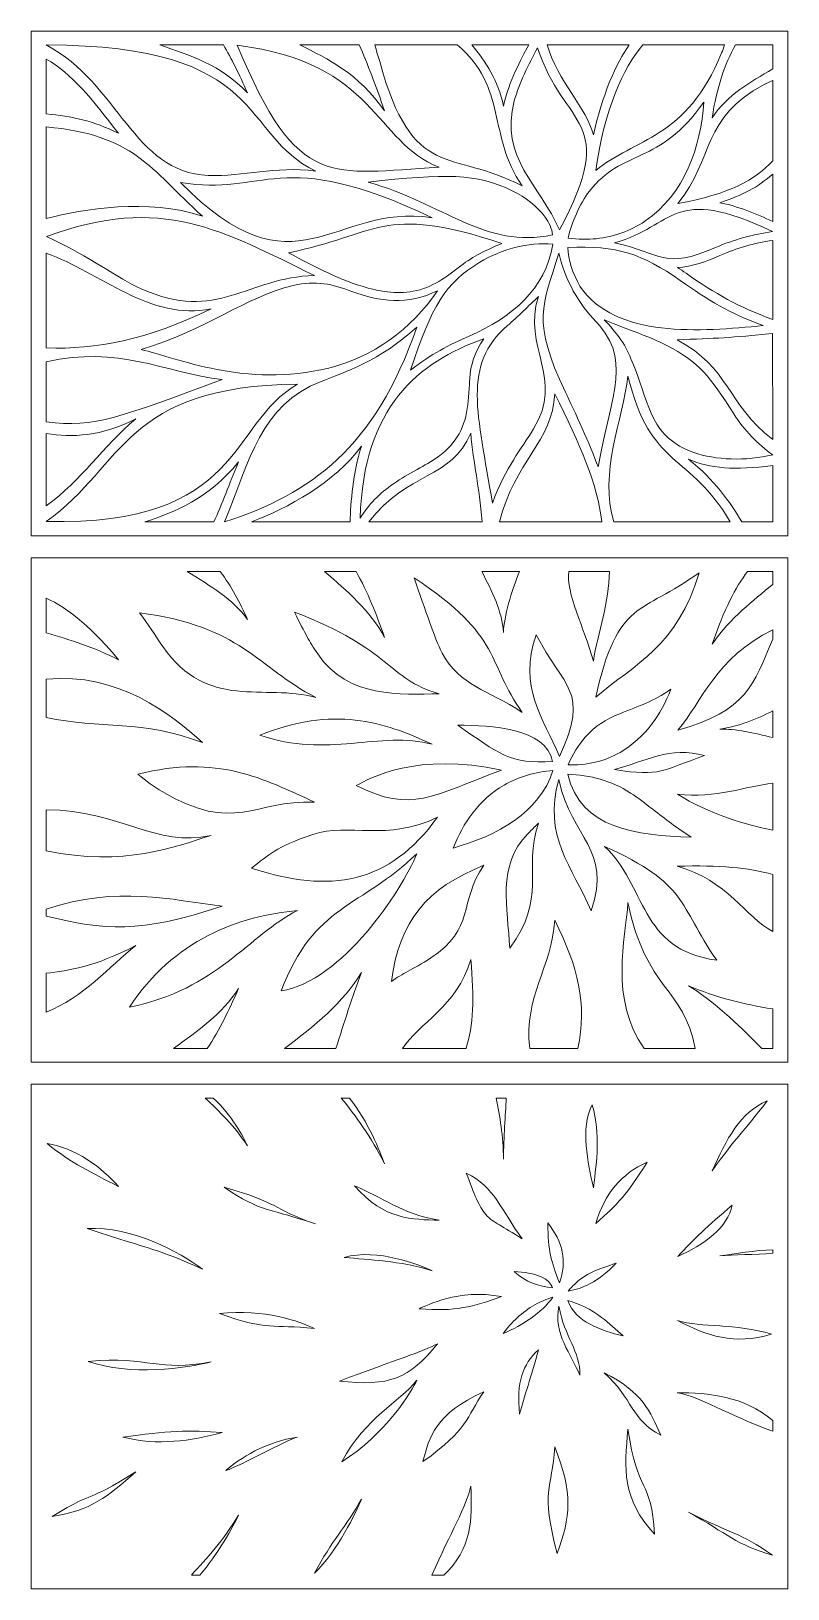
# Model space of a CAD drawing. Header units: millimetres. Extents: x -583 to 583, y -392 to 392.
# Drawn here: x -583 to -202, y -392 to 392 of the extents above; entities that cross this region are included whole.
import ezdxf

# ---------------------------------------------------------------- set-up
doc = ezdxf.new("R2010")
doc.units = ezdxf.units.MM
doc.header["$MEASUREMENT"] = 0
doc.layers.add('layer 1', color=7, linetype='Continuous')

msp = doc.modelspace()

# ---------------------------------------------------------------- linework, layer by layer
at = {"layer": 'layer 1', "color": 250, "lineweight": 9}
for points, knots in [([(-583.3019, 391.9444), (-583.3019, 391.9444), (-202.3019, 391.9444), (-202.3019, 391.9444), (-202.3019, 391.9444), (-202.3019, 391.9444), (-202.3019, 137.9444), (-202.3019, 137.9444), (-202.3019, 137.9444), (-202.3019, 137.9444), (-583.3019, 137.9444), (-583.3019, 137.9444), (-583.3019, 137.9444), (-583.3019, 137.9444), (-583.3019, 391.9444), (-583.3019, 391.9444)], [0, 0, 0, 0, 0.2, 0.2, 0.2, 0.2, 0.4, 0.4, 0.4, 0.4, 0.6, 0.6, 0.6, 0.6, 1, 1, 1, 1]), ([(-575.6663, 384.9844), (-538.9892, 365.5913), (-531.9917, 320.8165), (-494.1515, 319.3433), (-494.1515, 319.3433), (-476.0054, 318.6367), (-461.0231, 324.1279), (-440.0038, 321.5261), (-440.0038, 321.5261), (-478.3689, 339.633), (-463.674, 384.9845), (-575.6663, 384.9844)], [0, 0, 0, 0, 0.25, 0.25, 0.25, 0.25, 0.5, 0.5, 0.5, 0.5, 1, 1, 1, 1]), ([(-518.4343, 384.9844), (-503.7989, 379.8626), (-487.8064, 375.2185), (-474.3769, 360.8451), (-474.3769, 360.8451), (-478.5069, 370.2002), (-482.5201, 378.1598), (-486.4348, 384.9844), (-486.4348, 384.9844), (-486.4348, 384.9844), (-518.4343, 384.9844), (-518.4343, 384.9844)], [0, 0, 0, 0, 0.25, 0.25, 0.25, 0.25, 0.5, 0.5, 0.5, 0.5, 1, 1, 1, 1]), ([(-479.5115, 384.8844), (-449.0304, 310.8895), (-431.9747, 320.5504), (-377.9359, 323.4467), (-377.9359, 323.4467), (-410.6779, 336.1893), (-409.3179, 375.977), (-479.5115, 384.8844)], [0, 0, 0, 0, 0.33333333, 0.33333333, 0.33333333, 0.33333333, 1, 1, 1, 1]), ([(-447.9763, 384.9844), (-433.785, 377.9438), (-418.5448, 370.826), (-405.3656, 351.779), (-405.3656, 351.779), (-409.7513, 364.6201), (-413.9807, 375.5716), (-418.0803, 384.9844), (-418.0803, 384.9844), (-418.0803, 384.9844), (-447.9763, 384.9844), (-447.9763, 384.9844)], [0, 0, 0, 0, 0.25, 0.25, 0.25, 0.25, 0.5, 0.5, 0.5, 0.5, 1, 1, 1, 1]), ([(-410.3157, 384.9844), (-409.4318, 382.1432), (-408.5908, 379.3258), (-407.773, 376.59), (-407.773, 376.59), (-391.2292, 316.0206), (-372.0135, 332.6644), (-336.0617, 314.0955), (-336.0617, 314.0955), (-353.5596, 339.1031), (-343.3698, 363.7461), (-368.724, 384.9844), (-368.724, 384.9844), (-368.724, 384.9844), (-410.3157, 384.9844), (-410.3157, 384.9844)], [0, 0, 0, 0, 0.2, 0.2, 0.2, 0.2, 0.4, 0.4, 0.4, 0.4, 0.6, 0.6, 0.6, 0.6, 1, 1, 1, 1]), ([(-361.4207, 384.9844), (-354.4677, 376.679), (-348.1304, 367.2363), (-345.4979, 354.2306), (-345.4979, 354.2306), (-342.5552, 367.0769), (-336.7488, 377.6106), (-332.7594, 384.9844), (-332.7594, 384.9844), (-332.7594, 384.9844), (-361.4207, 384.9844), (-361.4207, 384.9844)], [0, 0, 0, 0, 0.25, 0.25, 0.25, 0.25, 0.5, 0.5, 0.5, 0.5, 1, 1, 1, 1]), ([(-323.4056, 384.9844), (-318.2695, 366.6435), (-303.5761, 353.3321), (-300.2247, 339.7875), (-300.2247, 339.7875), (-296.004, 359.1277), (-288.6461, 376.2792), (-282.1681, 384.9844), (-282.1681, 384.9844), (-282.1681, 384.9844), (-323.4056, 384.9844), (-323.4056, 384.9844)], [0, 0, 0, 0, 0.25, 0.25, 0.25, 0.25, 0.5, 0.5, 0.5, 0.5, 1, 1, 1, 1]), ([(-275.3105, 384.9844), (-285.5093, 373.3156), (-294.5878, 352.4006), (-299.027, 321.7881), (-299.027, 321.7881), (-279.5118, 337.9244), (-253.1146, 337.8196), (-235.6487, 380.9529), (-235.6487, 380.9529), (-235.1144, 382.2723), (-234.6982, 383.6319), (-234.2543, 384.9844), (-234.2543, 384.9844), (-234.2543, 384.9844), (-275.3105, 384.9844), (-275.3105, 384.9844)], [0, 0, 0, 0, 0.2, 0.2, 0.2, 0.2, 0.4, 0.4, 0.4, 0.4, 0.6, 0.6, 0.6, 0.6, 1, 1, 1, 1]), ([(-228.649, 384.9844), (-234.1103, 375.2701), (-238.1074, 363.5722), (-240.4429, 348.3594), (-240.4429, 348.3594), (-232.4603, 360.1768), (-221.3974, 366.164), (-209.9375, 372.901), (-209.9375, 372.901), (-209.9375, 372.901), (-209.9375, 384.9844), (-209.9375, 384.9844), (-209.9375, 384.9844), (-209.9375, 384.9844), (-228.649, 384.9844), (-228.649, 384.9844)], [0, 0, 0, 0, 0.2, 0.2, 0.2, 0.2, 0.4, 0.4, 0.4, 0.4, 0.6, 0.6, 0.6, 0.6, 1, 1, 1, 1]), ([(-575.6663, 350.2734), (-562.793, 349.0438), (-551.9591, 346.9199), (-539.3653, 340.5176), (-539.3653, 340.5176), (-552.3776, 357.6326), (-563.1301, 370.6928), (-575.6663, 377.9213), (-575.6663, 377.9213), (-575.6663, 377.9213), (-575.6663, 350.2734), (-575.6663, 350.2734)], [0, 0, 0, 0, 0.25, 0.25, 0.25, 0.25, 0.5, 0.5, 0.5, 0.5, 1, 1, 1, 1]), ([(-340.0407, 356.8409), (-347.7993, 328.1383), (-326.8914, 314.3664), (-317.3076, 291.8889), (-317.3076, 291.8889), (-286.8542, 348.3639), (-314.9962, 342.6091), (-328.3122, 383.591), (-328.3122, 383.591), (-332.9581, 374.9259), (-337.5257, 366.1456), (-340.0407, 356.8409)], [0, 0, 0, 0, 0.25, 0.25, 0.25, 0.25, 0.5, 0.5, 0.5, 0.5, 1, 1, 1, 1]), ([(-209.9375, 367.171), (-211.3924, 366.4911), (-212.8269, 365.7862), (-214.237, 365.0527), (-214.237, 365.0527), (-245.6386, 348.7192), (-239.3589, 327.8597), (-257.6767, 305.2029), (-257.6767, 305.2029), (-231.7877, 309.8177), (-218.5398, 317.082), (-209.9375, 326.7476), (-209.9375, 326.7476), (-209.9375, 326.7476), (-209.9375, 367.171), (-209.9375, 367.171)], [0, 0, 0, 0, 0.2, 0.2, 0.2, 0.2, 0.4, 0.4, 0.4, 0.4, 0.6, 0.6, 0.6, 0.6, 1, 1, 1, 1]), ([(-312.944, 287.7435), (-307.9255, 287.0788), (-302.8037, 287.0314), (-298.7337, 287.4879), (-298.7337, 287.4879), (-289.9489, 288.4734), (-281.4643, 291.4491), (-274.379, 296.2328), (-274.379, 296.2328), (-253.9146, 310.0503), (-246.1895, 333.8546), (-244.6075, 356.1701), (-244.6075, 356.1701), (-267.2098, 324.1827), (-285.5327, 332.8367), (-302.1913, 311.4105), (-302.1913, 311.4105), (-307.1152, 305.0773), (-311.2815, 295.4129), (-312.944, 287.7435)], [0, 0, 0, 0, 0.16666667, 0.16666667, 0.16666667, 0.16666667, 0.33333333, 0.33333333, 0.33333333, 0.33333333, 0.5, 0.5, 0.5, 0.5, 0.66666667, 0.66666667, 0.66666667, 0.66666667, 1, 1, 1, 1]), ([(-575.6663, 297.6626), (-557.1508, 302.3488), (-524.4964, 308.059), (-497.0391, 298.8394), (-497.0391, 298.8394), (-523.7092, 323.0492), (-531.4912, 339.732), (-575.6663, 343.7838), (-575.6663, 343.7838), (-575.6663, 343.7838), (-575.6663, 297.6626), (-575.6663, 297.6626)], [0, 0, 0, 0, 0.25, 0.25, 0.25, 0.25, 0.5, 0.5, 0.5, 0.5, 1, 1, 1, 1]), ([(-508.1413, 315.8384), (-449.6694, 256.3788), (-431.9218, 305.671), (-381.4058, 298.042), (-381.4058, 298.042), (-458.6156, 334.9831), (-465.6453, 308.247), (-508.1413, 315.8384)], [0, 0, 0, 0, 0.33333333, 0.33333333, 0.33333333, 0.33333333, 1, 1, 1, 1]), ([(-413.6872, 315.9877), (-375.373, 305.212), (-355.0188, 282.1687), (-320.7518, 289.4065), (-320.7518, 289.4065), (-320.959, 292.5255), (-322.78, 295.9295), (-324.4606, 298.2794), (-324.4606, 298.2794), (-328.4112, 303.8039), (-334.4498, 308.2664), (-340.747, 311.4091), (-340.747, 311.4091), (-359.197, 320.6169), (-374.7148, 320.1944), (-413.6872, 315.9877)], [0, 0, 0, 0, 0.2, 0.2, 0.2, 0.2, 0.4, 0.4, 0.4, 0.4, 0.6, 0.6, 0.6, 0.6, 1, 1, 1, 1]), ([(-289.5066, 285.356), (-265.3874, 280.2154), (-264.9654, 271.6532), (-238.6627, 283.0674), (-238.6627, 283.0674), (-229.5849, 287.0068), (-219.5381, 289.6995), (-210.0828, 291.1013), (-210.0828, 291.1013), (-261.0723, 315.3174), (-259.0636, 293.8274), (-289.5066, 285.356)], [0, 0, 0, 0, 0.25, 0.25, 0.25, 0.25, 0.5, 0.5, 0.5, 0.5, 1, 1, 1, 1]), ([(-209.9375, 320.0411), (-217.5137, 313.3053), (-225.041, 309.3233), (-236.5221, 305.6058), (-236.5221, 305.6058), (-227.8419, 303.9932), (-217.8937, 299.8215), (-209.9375, 296.1327), (-209.9375, 296.1327), (-209.9375, 296.1327), (-209.9375, 320.0411), (-209.9375, 320.0411)], [0, 0, 0, 0, 0.25, 0.25, 0.25, 0.25, 0.5, 0.5, 0.5, 0.5, 1, 1, 1, 1]), ([(-527.8379, 262.2514), (-489.3328, 245.1282), (-474.5985, 268.0696), (-440.7069, 268.9649), (-440.7069, 268.9649), (-486.6387, 291.397), (-517.5927, 310.0997), (-575.5566, 288.5914), (-575.5566, 288.5914), (-552.586, 277.8849), (-539.9988, 267.6593), (-527.8379, 262.2514)], [0, 0, 0, 0, 0.25, 0.25, 0.25, 0.25, 0.5, 0.5, 0.5, 0.5, 1, 1, 1, 1]), ([(-435.7686, 271.1898), (-429.6549, 268.2407), (-423.2737, 265.5375), (-416.7135, 263.5187), (-416.7135, 263.5187), (-408.5374, 261.0026), (-399.4843, 259.3748), (-390.9011, 261.0163), (-390.9011, 261.0163), (-381.3111, 262.7125), (-374.0845, 268.3151), (-366.9915, 273.7995), (-366.9915, 273.7995), (-360.4744, 278.8386), (-354.5362, 281.5932), (-346.2723, 285.1021), (-346.2723, 285.1021), (-407.3533, 305.2466), (-408.7106, 289.2903), (-453.747, 280.405), (-453.747, 280.405), (-448.7576, 277.5392), (-440.9661, 273.6971), (-435.7686, 271.1898)], [0, 0, 0, 0, 0.14285714, 0.14285714, 0.14285714, 0.14285714, 0.28571429, 0.28571429, 0.28571429, 0.28571429, 0.42857143, 0.42857143, 0.42857143, 0.42857143, 0.57142857, 0.57142857, 0.57142857, 0.57142857, 0.71428571, 0.71428571, 0.71428571, 0.71428571, 1, 1, 1, 1]), ([(-357.3241, 275.6868), (-374.7591, 265.2806), (-381.6903, 253.6928), (-392.2251, 221.3265), (-392.2251, 221.3265), (-381.8126, 229.3742), (-372.9511, 234.0786), (-362.7781, 238.4907), (-362.7781, 238.4907), (-341.0581, 247.9078), (-324.3854, 262.0978), (-320.5508, 284.7603), (-320.5508, 284.7603), (-333.2944, 285.8093), (-346.6686, 282.0467), (-357.3241, 275.6868)], [0, 0, 0, 0, 0.2, 0.2, 0.2, 0.2, 0.4, 0.4, 0.4, 0.4, 0.6, 0.6, 0.6, 0.6, 1, 1, 1, 1]), ([(-313.1582, 283.0006), (-312.9841, 277.3046), (-310.5959, 269.6977), (-307.0111, 263.5346), (-307.0111, 263.5346), (-288.9807, 236.9895), (-246.1221, 240.7753), (-214.6823, 243.7402), (-214.6823, 243.7402), (-231.9594, 250.0414), (-242.154, 256.4655), (-256.5754, 266.4963), (-256.5754, 266.4963), (-275.6642, 279.7735), (-288.0714, 284.303), (-313.1582, 283.0006)], [0, 0, 0, 0, 0.2, 0.2, 0.2, 0.2, 0.4, 0.4, 0.4, 0.4, 0.6, 0.6, 0.6, 0.6, 1, 1, 1, 1]), ([(-209.9375, 286.6427), (-219.4962, 285.225), (-227.789, 282.8023), (-236.5405, 279.0044), (-236.5405, 279.0044), (-243.283, 276.0783), (-250.4459, 273.341), (-257.8717, 272.9794), (-257.8717, 272.9794), (-256.4714, 272.0593), (-255.0434, 271.0912), (-253.5806, 270.0737), (-253.5806, 270.0737), (-238.5235, 259.6007), (-227.5849, 253.2929), (-209.9375, 246.8566), (-209.9375, 246.8566), (-209.9375, 246.8566), (-209.9375, 286.6427), (-209.9375, 286.6427)], [0, 0, 0, 0, 0.16666667, 0.16666667, 0.16666667, 0.16666667, 0.33333333, 0.33333333, 0.33333333, 0.33333333, 0.5, 0.5, 0.5, 0.5, 0.66666667, 0.66666667, 0.66666667, 0.66666667, 1, 1, 1, 1]), ([(-575.6663, 232.4762), (-550.5021, 231.7151), (-525.2713, 236.438), (-492.6867, 252.1894), (-492.6867, 252.1894), (-523.0688, 245.7246), (-548.5723, 270.5755), (-575.6663, 280.1477), (-575.6663, 280.1477), (-575.6663, 280.1477), (-575.6663, 232.4762), (-575.6663, 232.4762)], [0, 0, 0, 0, 0.25, 0.25, 0.25, 0.25, 0.5, 0.5, 0.5, 0.5, 1, 1, 1, 1]), ([(-317.5894, 280.2142), (-325.8447, 253.6032), (-331.4674, 246.2091), (-314.3143, 210.3192), (-314.3143, 210.3192), (-309.9606, 201.2096), (-301.5011, 182.9872), (-297.8704, 172.6912), (-297.8704, 172.6912), (-290.7777, 210.8949), (-280.2178, 227.0356), (-300.4376, 247.5014), (-300.4376, 247.5014), (-308.9302, 256.0973), (-315.6532, 270.2431), (-317.5894, 280.2142)], [0, 0, 0, 0, 0.2, 0.2, 0.2, 0.2, 0.4, 0.4, 0.4, 0.4, 0.6, 0.6, 0.6, 0.6, 1, 1, 1, 1]), ([(-527.9051, 231.695), (-509.7102, 227.6144), (-475.712, 212.0518), (-433.4642, 222.3705), (-433.4642, 222.3705), (-411.354, 227.7706), (-391.8279, 241.8102), (-378.7136, 261.305), (-378.7136, 261.305), (-393.8012, 253.8032), (-407.8112, 255.75), (-421.8889, 260.9706), (-421.8889, 260.9706), (-431.3858, 264.4924), (-440.0322, 266.6857), (-451.3633, 263.9183), (-451.3633, 263.9183), (-476.1782, 257.8575), (-494.0502, 241.9507), (-527.9051, 231.695)], [0, 0, 0, 0, 0.16666667, 0.16666667, 0.16666667, 0.16666667, 0.33333333, 0.33333333, 0.33333333, 0.33333333, 0.5, 0.5, 0.5, 0.5, 0.66666667, 0.66666667, 0.66666667, 0.66666667, 1, 1, 1, 1]), ([(-343.4661, 243.7226), (-366.4167, 224.0812), (-358.5241, 199.8016), (-351.0642, 154.4479), (-351.0642, 154.4479), (-344.1309, 172.8093), (-336.7403, 181.3368), (-330.3013, 191.7651), (-330.3013, 191.7651), (-314.6691, 217.0824), (-336.1577, 233.0477), (-327.8934, 258.3233), (-327.8934, 258.3233), (-332.7248, 253.7793), (-338.4583, 248.0082), (-343.4661, 243.7226)], [0, 0, 0, 0, 0.2, 0.2, 0.2, 0.2, 0.4, 0.4, 0.4, 0.4, 0.6, 0.6, 0.6, 0.6, 1, 1, 1, 1]), ([(-279.4281, 222.3363), (-271.8706, 203.2392), (-271.2217, 187.5283), (-249.692, 179.8775), (-249.692, 179.8775), (-238.8273, 176.0168), (-223.3996, 175.4563), (-209.9375, 178.708), (-209.9375, 178.708), (-217.3506, 184.0196), (-224.3776, 191.0968), (-229.5457, 199.2562), (-229.5457, 199.2562), (-241.5246, 218.1684), (-246.9879, 225.2522), (-263.2355, 233.8026), (-263.2355, 233.8026), (-271.2616, 238.0265), (-288.648, 243.8352), (-294.7696, 246.712), (-294.7696, 246.712), (-284.4967, 235.7494), (-283.033, 231.475), (-279.4281, 222.3363)], [0, 0, 0, 0, 0.14285714, 0.14285714, 0.14285714, 0.14285714, 0.28571429, 0.28571429, 0.28571429, 0.28571429, 0.42857143, 0.42857143, 0.42857143, 0.42857143, 0.57142857, 0.57142857, 0.57142857, 0.57142857, 0.71428571, 0.71428571, 0.71428571, 0.71428571, 1, 1, 1, 1]), ([(-485.8991, 144.9044), (-441.9902, 159.3391), (-410.5229, 181.8899), (-389.1061, 242.94), (-389.1061, 242.94), (-407.915, 225.8905), (-425.4406, 220.2652), (-437.3477, 215.6115), (-437.3477, 215.6115), (-467.9774, 203.6404), (-473.076, 176.1521), (-485.8991, 144.9044)], [0, 0, 0, 0, 0.25, 0.25, 0.25, 0.25, 0.5, 0.5, 0.5, 0.5, 1, 1, 1, 1]), ([(-355.4124, 237.0946), (-388.608, 225.3212), (-415.9207, 202.8017), (-417.6556, 146.8836), (-417.6556, 146.8836), (-413.4522, 153.5944), (-408.0184, 159.2245), (-400.8327, 164.1846), (-400.8327, 164.1846), (-397.0338, 166.8068), (-393.012, 169.0695), (-388.9551, 171.3365), (-388.9551, 171.3365), (-385.3466, 173.3531), (-381.7002, 175.3837), (-378.3664, 177.7684), (-378.3664, 177.7684), (-368.6943, 184.687), (-364.8698, 192.9695), (-363.4208, 203.977), (-363.4208, 203.977), (-362.8837, 208.0582), (-362.4803, 217.1246), (-362.4771, 217.1697), (-362.4771, 217.1697), (-362.0006, 223.7328), (-360.1501, 230.2435), (-355.4124, 237.0946)], [0, 0, 0, 0, 0.125, 0.125, 0.125, 0.125, 0.25, 0.25, 0.25, 0.25, 0.375, 0.375, 0.375, 0.375, 0.5, 0.5, 0.5, 0.5, 0.625, 0.625, 0.625, 0.625, 0.75, 0.75, 0.75, 0.75, 1, 1, 1, 1]), ([(-209.9375, 186.4684), (-233.1521, 204.1628), (-231.5105, 222.543), (-258.1017, 236.604), (-258.1017, 236.604), (-239.134, 237.2557), (-230.361, 237.7079), (-209.9698, 239.7616), (-209.9698, 239.7616), (-209.9698, 239.7616), (-209.9375, 186.4684), (-209.9375, 186.4684)], [0, 0, 0, 0, 0.25, 0.25, 0.25, 0.25, 0.5, 0.5, 0.5, 0.5, 1, 1, 1, 1]), ([(-575.6663, 195.3637), (-551.5665, 191.8226), (-537.8618, 198.016), (-487.0547, 216.5611), (-487.0547, 216.5611), (-516.3922, 220.264), (-539.5581, 233.8729), (-575.6663, 225.4583), (-575.6663, 225.4583), (-575.6663, 225.4583), (-575.6663, 195.3637), (-575.6663, 195.3637)], [0, 0, 0, 0, 0.25, 0.25, 0.25, 0.25, 0.5, 0.5, 0.5, 0.5, 1, 1, 1, 1]), ([(-575.6663, 145.1045), (-476.3785, 143.1467), (-484.2996, 193.7705), (-449.174, 214.3379), (-449.174, 214.3379), (-536.8687, 212.9866), (-535.4588, 174.271), (-575.6663, 145.1045)], [0, 0, 0, 0, 0.33333333, 0.33333333, 0.33333333, 0.33333333, 1, 1, 1, 1]), ([(-289.9204, 144.9044), (-289.9204, 144.9044), (-231.3051, 144.9044), (-231.3051, 144.9044), (-231.3051, 144.9044), (-251.6389, 179.6482), (-271.6042, 171.7673), (-282.8059, 218.3249), (-282.8059, 218.3249), (-285.3167, 196.5684), (-297.577, 169.541), (-289.9204, 144.9044)], [0, 0, 0, 0, 0.25, 0.25, 0.25, 0.25, 0.5, 0.5, 0.5, 0.5, 1, 1, 1, 1]), ([(-347.406, 144.9044), (-347.406, 144.9044), (-295.9476, 144.9044), (-295.9476, 144.9044), (-295.9476, 144.9044), (-298.1891, 164.0286), (-306.8945, 183.8486), (-319.7046, 209.4803), (-319.7046, 209.4803), (-320.5712, 185.5929), (-340.1119, 175.1931), (-347.406, 144.9044)], [0, 0, 0, 0, 0.25, 0.25, 0.25, 0.25, 0.5, 0.5, 0.5, 0.5, 1, 1, 1, 1]), ([(-575.6663, 152.9812), (-557.6755, 166.1012), (-547.3615, 182.7907), (-530.6667, 196.7583), (-530.6667, 196.7583), (-548.0487, 187.9848), (-562.7097, 187.268), (-575.6663, 189.4673), (-575.6663, 189.4673), (-575.6663, 189.4673), (-575.6663, 152.9812), (-575.6663, 152.9812)], [0, 0, 0, 0, 0.25, 0.25, 0.25, 0.25, 0.5, 0.5, 0.5, 0.5, 1, 1, 1, 1]), ([(-413.2096, 144.9044), (-413.2096, 144.9044), (-356.2488, 144.9044), (-356.2488, 144.9044), (-356.2488, 144.9044), (-357.7194, 163.4913), (-360.5369, 173.657), (-361.9847, 189.6225), (-361.9847, 189.6225), (-371.7617, 166.1322), (-393.7262, 170.51), (-413.2096, 144.9044)], [0, 0, 0, 0, 0.25, 0.25, 0.25, 0.25, 0.5, 0.5, 0.5, 0.5, 1, 1, 1, 1]), ([(-472.3541, 144.9044), (-472.3541, 144.9044), (-422.6558, 144.9044), (-422.6558, 144.9044), (-422.6558, 144.9044), (-422.4586, 154.9395), (-421.3001, 169.4227), (-416.9826, 183.0766), (-416.9826, 183.0766), (-430.4306, 164.5716), (-454.4454, 151.8061), (-472.3541, 144.9044)], [0, 0, 0, 0, 0.25, 0.25, 0.25, 0.25, 0.5, 0.5, 0.5, 0.5, 1, 1, 1, 1]), ([(-526.1245, 144.9044), (-526.1245, 144.9044), (-491.3952, 144.9044), (-491.3952, 144.9044), (-491.3952, 144.9044), (-487.2458, 153.3752), (-483.6091, 164.2277), (-478.8474, 175.0973), (-478.8474, 175.0973), (-494.4748, 156.3212), (-510.794, 150.021), (-526.1245, 144.9044)], [0, 0, 0, 0, 0.25, 0.25, 0.25, 0.25, 0.5, 0.5, 0.5, 0.5, 1, 1, 1, 1]), ([(-252.2925, 176.5222), (-239.2796, 165.9762), (-231.4674, 155.1628), (-225.4718, 144.9044), (-225.4718, 144.9044), (-225.4718, 144.9044), (-209.9375, 144.9044), (-209.9375, 144.9044), (-209.9375, 144.9044), (-209.9375, 144.9044), (-209.9375, 173.2946), (-209.9375, 173.2946), (-209.9375, 173.2946), (-229.2428, 170.9134), (-241.3946, 171.6917), (-252.2925, 176.5222)], [0, 0, 0, 0, 0.2, 0.2, 0.2, 0.2, 0.4, 0.4, 0.4, 0.4, 0.6, 0.6, 0.6, 0.6, 1, 1, 1, 1]), ([(-583.3019, 126.9378), (-583.3019, 126.9378), (-202.3019, 126.9378), (-202.3019, 126.9378), (-202.3019, 126.9378), (-202.3019, 126.9378), (-202.3019, -127.0622), (-202.3019, -127.0622), (-202.3019, -127.0622), (-202.3019, -127.0622), (-583.3019, -127.0622), (-583.3019, -127.0622), (-583.3019, -127.0622), (-583.3019, -127.0622), (-583.3019, 126.9378), (-583.3019, 126.9378)], [0, 0, 0, 0, 0.2, 0.2, 0.2, 0.2, 0.4, 0.4, 0.4, 0.4, 0.6, 0.6, 0.6, 0.6, 1, 1, 1, 1]), ([(-488.0821, 119.9778), (-488.0821, 119.9778), (-504.6833, 119.9778), (-504.6833, 119.9778), (-504.6833, 119.9778), (-492.9525, 112.6148), (-481.6766, 106.0475), (-474.3769, 95.8385), (-474.3769, 95.8385), (-478.2074, 104.3377), (-482.4361, 112.4865), (-488.0821, 119.9778)], [0, 0, 0, 0, 0.25, 0.25, 0.25, 0.25, 0.5, 0.5, 0.5, 0.5, 1, 1, 1, 1]), ([(-419.6819, 119.9778), (-419.6819, 119.9778), (-435.6248, 119.9778), (-435.6248, 119.9778), (-435.6248, 119.9778), (-423.9492, 109.8426), (-412.8053, 100.6286), (-405.3656, 86.7724), (-405.3656, 86.7724), (-409.4239, 98.429), (-413.8655, 109.6246), (-419.6819, 119.9778)], [0, 0, 0, 0, 0.25, 0.25, 0.25, 0.25, 0.5, 0.5, 0.5, 0.5, 1, 1, 1, 1]), ([(-337.3998, 119.9778), (-337.3998, 119.9778), (-356.4445, 119.9778), (-356.4445, 119.9778), (-356.4445, 119.9778), (-351.067, 109.7421), (-346.1439, 100.0113), (-345.4979, 89.224), (-345.4979, 89.224), (-345.192, 97.4881), (-341.5697, 109.683), (-337.3998, 119.9778)], [0, 0, 0, 0, 0.25, 0.25, 0.25, 0.25, 0.5, 0.5, 0.5, 0.5, 1, 1, 1, 1]), ([(-292.1715, 119.9778), (-292.1715, 119.9778), (-312.5547, 119.9778), (-312.5547, 119.9778), (-312.5547, 119.9778), (-314.1921, 109.1004), (-304.8836, 91.9209), (-300.2247, 74.7809), (-300.2247, 74.7809), (-298.0018, 89.206), (-292.106, 104.8052), (-292.1715, 119.9778)], [0, 0, 0, 0, 0.25, 0.25, 0.25, 0.25, 0.5, 0.5, 0.5, 0.5, 1, 1, 1, 1]), ([(-299.027, 56.7816), (-279.301, 73.4045), (-257.943, 82.3384), (-246.9619, 119.3715), (-246.9619, 119.3715), (-276.2317, 98.1251), (-287.8748, 106.4541), (-299.027, 56.7816)], [0, 0, 0, 0, 0.33333333, 0.33333333, 0.33333333, 0.33333333, 1, 1, 1, 1]), ([(-209.9375, 113.5176), (-209.9375, 113.5176), (-209.9375, 119.9778), (-209.9375, 119.9778), (-209.9375, 119.9778), (-209.9375, 119.9778), (-222.5651, 119.9778), (-222.5651, 119.9778), (-222.5651, 119.9778), (-228.802, 112.071), (-234.2063, 101.1931), (-240.4429, 83.3528), (-240.4429, 83.3528), (-230.6104, 97.5029), (-220.0205, 104.964), (-209.9375, 113.5176)], [0, 0, 0, 0, 0.2, 0.2, 0.2, 0.2, 0.4, 0.4, 0.4, 0.4, 0.6, 0.6, 0.6, 0.6, 1, 1, 1, 1]), ([(-376.3238, 78.9384), (-367.5082, 62.4407), (-353.5063, 60.4405), (-336.0617, 49.0889), (-336.0617, 49.0889), (-353.9119, 73.6648), (-345.4785, 87.1725), (-390.5224, 116.8512), (-390.5224, 116.8512), (-384.5454, 100.4436), (-380.5286, 86.807), (-376.3238, 78.9384)], [0, 0, 0, 0, 0.25, 0.25, 0.25, 0.25, 0.5, 0.5, 0.5, 0.5, 1, 1, 1, 1]), ([(-575.6663, 106.5218), (-575.6663, 106.5218), (-575.6663, 89.1305), (-575.6663, 89.1305), (-575.6663, 89.1305), (-563.8662, 85.6145), (-550.7961, 81.6578), (-539.3653, 75.511), (-539.3653, 75.511), (-550.633, 89.6053), (-565.2234, 102.2275), (-575.6663, 106.5218)], [0, 0, 0, 0, 0.25, 0.25, 0.25, 0.25, 0.5, 0.5, 0.5, 0.5, 1, 1, 1, 1]), ([(-516.9458, 82.1479), (-494.2658, 49.4904), (-465.9994, 63.9083), (-440.0038, 56.5195), (-440.0038, 56.5195), (-469.7142, 72.0651), (-477.5766, 92.5474), (-528.8139, 99.2092), (-528.8139, 99.2092), (-524.2247, 93.3723), (-520.4687, 87.2207), (-516.9458, 82.1479)], [0, 0, 0, 0, 0.25, 0.25, 0.25, 0.25, 0.5, 0.5, 0.5, 0.5, 1, 1, 1, 1]), ([(-439.0022, 78.4843), (-423.8502, 55.9493), (-396.9578, 58.1117), (-377.936, 58.44), (-377.936, 58.44), (-404.4941, 66.2529), (-400.7461, 80.3706), (-450.7695, 99.5309), (-450.7695, 99.5309), (-444.949, 87.9858), (-443.5698, 85.2774), (-439.0022, 78.4843)], [0, 0, 0, 0, 0.25, 0.25, 0.25, 0.25, 0.5, 0.5, 0.5, 0.5, 1, 1, 1, 1]), ([(-317.3076, 26.8823), (-301.5965, 60.2346), (-315.4111, 61.4469), (-328.961, 88.0498), (-328.961, 88.0498), (-338.4681, 61.8415), (-325.2825, 46.0977), (-317.3076, 26.8823)], [0, 0, 0, 0, 0.33333333, 0.33333333, 0.33333333, 0.33333333, 1, 1, 1, 1]), ([(-209.9375, 85.8883), (-209.9375, 85.8883), (-209.9375, 90.5474), (-209.9375, 90.5474), (-209.9375, 90.5474), (-238.5216, 76.7905), (-245.7763, 53.9212), (-257.6766, 40.1962), (-257.6766, 40.1962), (-222.8923, 49.6652), (-219.5593, 63.0712), (-209.9375, 85.8883)], [0, 0, 0, 0, 0.25, 0.25, 0.25, 0.25, 0.5, 0.5, 0.5, 0.5, 1, 1, 1, 1]), ([(-575.6663, 65.8532), (-575.6663, 65.8532), (-575.6663, 46.4206), (-575.6663, 46.4206), (-575.6663, 46.4206), (-548.93, 40.7864), (-526.6818, 45.3729), (-497.0394, 33.8329), (-497.0394, 33.8329), (-512.7832, 48.151), (-539.404, 69.2284), (-575.6663, 65.8532)], [0, 0, 0, 0, 0.25, 0.25, 0.25, 0.25, 0.5, 0.5, 0.5, 0.5, 1, 1, 1, 1]), ([(-286.7406, 28.9448), (-274.0964, 36.322), (-266.0827, 48.0065), (-261.1888, 60.7697), (-261.1888, 60.7697), (-270.1247, 54.4636), (-276.8572, 52.4932), (-286.9409, 48.4158), (-286.9409, 48.4158), (-294.2171, 45.4736), (-299.2415, 42.3209), (-304.2909, 36.6043), (-304.2909, 36.6043), (-307.5742, 32.8872), (-310.6738, 27.7608), (-312.944, 22.7369), (-312.944, 22.7369), (-303.8725, 22.2377), (-294.3622, 24.4981), (-286.7406, 28.9448)], [0, 0, 0, 0, 0.16666667, 0.16666667, 0.16666667, 0.16666667, 0.33333333, 0.33333333, 0.33333333, 0.33333333, 0.5, 0.5, 0.5, 0.5, 0.66666667, 0.66666667, 0.66666667, 0.66666667, 1, 1, 1, 1]), ([(-468.1431, 37.6604), (-434.3868, 25.5945), (-407.2186, 40.0851), (-381.4058, 33.0354), (-381.4058, 33.0354), (-406.0326, 44.6158), (-430.9887, 52.3002), (-468.1431, 37.6604)], [0, 0, 0, 0, 0.33333333, 0.33333333, 0.33333333, 0.33333333, 1, 1, 1, 1]), ([(-209.9375, 36.3478), (-209.9375, 36.3478), (-209.9375, 49.8493), (-209.9375, 49.8493), (-209.9375, 49.8493), (-217.9345, 45.6638), (-227.1487, 42.0196), (-236.5223, 40.6005), (-236.5223, 40.6005), (-228.8801, 40.8725), (-219.2079, 38.822), (-209.9375, 36.3478)], [0, 0, 0, 0, 0.25, 0.25, 0.25, 0.25, 0.5, 0.5, 0.5, 0.5, 1, 1, 1, 1]), ([(-368.5219, 42.5739), (-347.9887, 28.4697), (-342.0284, 22.7978), (-320.7518, 24.3999), (-320.7518, 24.3999), (-324.3198, 41.2289), (-351.601, 42.5895), (-368.5219, 42.5739)], [0, 0, 0, 0, 0.33333333, 0.33333333, 0.33333333, 0.33333333, 1, 1, 1, 1]), ([(-289.5066, 20.3494), (-266.2353, 16.3762), (-265.6709, 20.1204), (-244.2234, 27.2864), (-244.2234, 27.2864), (-261.6585, 32.4004), (-274.2784, 24.1987), (-289.5066, 20.3494)], [0, 0, 0, 0, 0.33333333, 0.33333333, 0.33333333, 0.33333333, 1, 1, 1, 1]), ([(-517.3699, 9.2555), (-480.6445, -12.4429), (-471.309, 5.0787), (-440.7069, 3.9584), (-440.7069, 3.9584), (-466.522, 15.7005), (-489.3615, 28.0783), (-529.551, 17.9585), (-529.551, 17.9585), (-525.2279, 14.52), (-521.2576, 11.5526), (-517.3699, 9.2555)], [0, 0, 0, 0, 0.25, 0.25, 0.25, 0.25, 0.5, 0.5, 0.5, 0.5, 1, 1, 1, 1]), ([(-419.6165, 12.2018), (-391.7269, -1.7145), (-381.731, 6.8748), (-346.4492, 20.0448), (-346.4492, 20.0448), (-388.7371, 29.3143), (-413.2021, 15.8572), (-419.6165, 12.2018)], [0, 0, 0, 0, 0.33333333, 0.33333333, 0.33333333, 0.33333333, 1, 1, 1, 1]), ([(-370.8637, -19.2211), (-348.6765, -13.1117), (-327.2726, -1.138), (-320.5508, 19.7537), (-320.5508, 19.7537), (-329.242, 19.2734), (-337.8856, 16.7122), (-345.1599, 12.4773), (-345.1599, 12.4773), (-357.7804, 5.13), (-365.81, -6.6303), (-370.8637, -19.2211)], [0, 0, 0, 0, 0.25, 0.25, 0.25, 0.25, 0.5, 0.5, 0.5, 0.5, 1, 1, 1, 1]), ([(-313.1582, 17.994), (-306.4724, -9.8221), (-278.6756, -12.766), (-250.9722, -13.7168), (-250.9722, -13.7168), (-257.7432, -9.4134), (-264.1006, -4.5682), (-270.3631, 0.3251), (-270.3631, 0.3251), (-273.9688, 3.1424), (-277.5963, 5.9752), (-281.4763, 8.4773), (-281.4763, 8.4773), (-291.5254, 14.9577), (-301.6801, 17.3566), (-313.1582, 17.994)], [0, 0, 0, 0, 0.2, 0.2, 0.2, 0.2, 0.4, 0.4, 0.4, 0.4, 0.6, 0.6, 0.6, 0.6, 1, 1, 1, 1]), ([(-301.2985, -50.7449), (-290.7726, -19.1105), (-311.0544, -15.2453), (-317.5894, 15.2076), (-317.5894, 15.2076), (-325.8852, -13.0477), (-310.7147, -28.862), (-301.2985, -50.7449)], [0, 0, 0, 0, 0.33333333, 0.33333333, 0.33333333, 0.33333333, 1, 1, 1, 1]), ([(-209.9375, -10.2022), (-209.9375, -10.2022), (-209.9375, 13.3655), (-209.9375, 13.3655), (-209.9375, 13.3655), (-223.2268, 12.021), (-238.6322, 5.5222), (-257.8716, 7.9727), (-257.8716, 7.9727), (-242.9634, -1.8245), (-221.3968, -8.1489), (-209.9375, -10.2022)], [0, 0, 0, 0, 0.25, 0.25, 0.25, 0.25, 0.5, 0.5, 0.5, 0.5, 1, 1, 1, 1]), ([(-575.6663, 0.0893), (-575.6663, 0.0893), (-575.6663, -20.5656), (-575.6663, -20.5656), (-575.6663, -20.5656), (-536.6502, -28.8836), (-510.3857, -18.4819), (-492.6868, -12.8173), (-492.6868, -12.8173), (-520.6088, -19.0848), (-538.1523, -0.3935), (-575.6663, 0.0893)], [0, 0, 0, 0, 0.25, 0.25, 0.25, 0.25, 0.5, 0.5, 0.5, 0.5, 1, 1, 1, 1]), ([(-472.3425, -29.2937), (-432.7463, -42.5387), (-402.7696, -37.1471), (-378.7135, -3.7016), (-378.7135, -3.7016), (-404.0918, -16.1196), (-423.3064, -6.34), (-441.4308, -12.3506), (-441.4308, -12.3506), (-460.396, -18.64), (-463.7536, -22.8919), (-472.3425, -29.2937)], [0, 0, 0, 0, 0.25, 0.25, 0.25, 0.25, 0.5, 0.5, 0.5, 0.5, 1, 1, 1, 1]), ([(-342.3142, -69.6628), (-323.3539, -43.832), (-335.7853, -31.2767), (-327.8934, -6.6833), (-327.8934, -6.6833), (-330.3494, -9.1942), (-330.6005, -9.3197), (-333.296, -12.0973), (-333.296, -12.0973), (-348.9306, -27.9642), (-343.3561, -49.3323), (-342.3142, -69.6628)], [0, 0, 0, 0, 0.25, 0.25, 0.25, 0.25, 0.5, 0.5, 0.5, 0.5, 1, 1, 1, 1]), ([(-457.429, -91.1095), (-426.6181, -86.1942), (-396.8939, -40.9563), (-389.1061, -22.0666), (-389.1061, -22.0666), (-417.0459, -49.1864), (-441.034, -47.5676), (-457.429, -91.1095)], [0, 0, 0, 0, 0.33333333, 0.33333333, 0.33333333, 0.33333333, 1, 1, 1, 1]), ([(-294.5956, -18.3946), (-273.3494, -37.9017), (-277.4766, -70.2648), (-238.1282, -75.7122), (-238.1282, -75.7122), (-257.6602, -47.2068), (-252.4345, -37.4451), (-294.5956, -18.3946)], [0, 0, 0, 0, 0.33333333, 0.33333333, 0.33333333, 0.33333333, 1, 1, 1, 1]), ([(-381.9919, -74.4623), (-359.4627, -59.7261), (-368.301, -46.7084), (-355.4124, -27.912), (-355.4124, -27.912), (-384.1853, -39.4263), (-397.9677, -56.0087), (-401.9044, -86.4259), (-401.9044, -86.4259), (-396.2007, -82.0598), (-391.7615, -80.8527), (-381.9919, -74.4623)], [0, 0, 0, 0, 0.25, 0.25, 0.25, 0.25, 0.5, 0.5, 0.5, 0.5, 1, 1, 1, 1]), ([(-258.1016, -28.4028), (-232.5059, -35.3353), (-223.6803, -54.0619), (-209.9375, -61.2205), (-209.9375, -61.2205), (-209.9375, -61.2205), (-209.9375, -32.4504), (-209.9375, -32.4504), (-209.9375, -32.4504), (-222.3706, -29.1758), (-236.4811, -27.6671), (-258.1016, -28.4028)], [0, 0, 0, 0, 0.25, 0.25, 0.25, 0.25, 0.5, 0.5, 0.5, 0.5, 1, 1, 1, 1]), ([(-575.6663, -49.9248), (-575.6663, -49.9248), (-575.6663, -53.429), (-575.6663, -53.429), (-575.6663, -53.429), (-546.437, -60.5719), (-529.0546, -62.4576), (-487.0548, -48.4455), (-487.0548, -48.4455), (-513.016, -45.3677), (-539.6274, -38.0007), (-575.6663, -49.9248)], [0, 0, 0, 0, 0.25, 0.25, 0.25, 0.25, 0.5, 0.5, 0.5, 0.5, 1, 1, 1, 1]), ([(-274.6491, -120.1022), (-274.6491, -120.1022), (-249.0059, -120.1022), (-249.0059, -120.1022), (-249.0059, -120.1022), (-254.6643, -89.2518), (-273.5684, -91.1882), (-282.8061, -46.6817), (-282.8061, -46.6817), (-284.0401, -64.9092), (-292.2996, -95.048), (-274.6491, -120.1022)], [0, 0, 0, 0, 0.25, 0.25, 0.25, 0.25, 0.5, 0.5, 0.5, 0.5, 1, 1, 1, 1]), ([(-533.8284, -99.3704), (-489.3833, -90.2781), (-473.8589, -63.0673), (-449.1739, -50.6686), (-449.1739, -50.6686), (-478.0718, -53.1386), (-511.9826, -65.5099), (-533.8284, -99.3704)], [0, 0, 0, 0, 0.33333333, 0.33333333, 0.33333333, 0.33333333, 1, 1, 1, 1]), ([(-332.285, -120.1022), (-332.285, -120.1022), (-308.0776, -120.1022), (-308.0776, -120.1022), (-308.0776, -120.1022), (-303.1536, -97.5324), (-307.9306, -79.0879), (-319.7046, -55.5263), (-319.7046, -55.5263), (-321.1526, -79.7296), (-335.2242, -93.2345), (-332.285, -120.1022)], [0, 0, 0, 0, 0.25, 0.25, 0.25, 0.25, 0.5, 0.5, 0.5, 0.5, 1, 1, 1, 1]), ([(-575.6663, -82.2617), (-575.6663, -82.2617), (-575.6663, -101.8744), (-575.6663, -101.8744), (-575.6663, -101.8744), (-557.2006, -94.3271), (-543.7325, -78.9004), (-530.6667, -68.2483), (-530.6667, -68.2483), (-551.7126, -79.2909), (-564.16, -80.6858), (-575.6663, -82.2617)], [0, 0, 0, 0, 0.25, 0.25, 0.25, 0.25, 0.5, 0.5, 0.5, 0.5, 1, 1, 1, 1]), ([(-396.3531, -120.1022), (-396.3531, -120.1022), (-364.3431, -120.1022), (-364.3431, -120.1022), (-364.3431, -120.1022), (-360.6604, -108.7693), (-360.0608, -94.4596), (-361.9847, -75.3842), (-361.9847, -75.3842), (-368.8887, -98.9796), (-388.3021, -107.5755), (-396.3531, -120.1022)], [0, 0, 0, 0, 0.25, 0.25, 0.25, 0.25, 0.5, 0.5, 0.5, 0.5, 1, 1, 1, 1]), ([(-455.7691, -120.1022), (-455.7691, -120.1022), (-429.8408, -120.1022), (-429.8408, -120.1022), (-429.8408, -120.1022), (-425.8695, -107.7944), (-421.5013, -93.3787), (-416.9826, -81.93), (-416.9826, -81.93), (-425.9839, -96.7805), (-440.8896, -109.079), (-455.7691, -120.1022)], [0, 0, 0, 0, 0.25, 0.25, 0.25, 0.25, 0.5, 0.5, 0.5, 0.5, 1, 1, 1, 1]), ([(-511.6829, -120.1022), (-511.6829, -120.1022), (-494.5983, -120.1022), (-494.5983, -120.1022), (-494.5983, -120.1022), (-488.3795, -110.782), (-483.5505, -100.4705), (-478.8474, -89.9093), (-478.8474, -89.9093), (-487.3083, -102.8347), (-499.2058, -111.0106), (-511.6829, -120.1022)], [0, 0, 0, 0, 0.25, 0.25, 0.25, 0.25, 0.5, 0.5, 0.5, 0.5, 1, 1, 1, 1]), ([(-215.3923, -120.1022), (-215.3923, -120.1022), (-209.9375, -120.1022), (-209.9375, -120.1022), (-209.9375, -120.1022), (-209.9375, -120.1022), (-209.9375, -100.2029), (-209.9375, -100.2029), (-209.9375, -100.2029), (-224.5143, -97.8706), (-239.2787, -94.1683), (-252.2924, -88.4844), (-252.2924, -88.4844), (-241.032, -95.4324), (-227.7284, -107.2793), (-215.3923, -120.1022)], [0, 0, 0, 0, 0.2, 0.2, 0.2, 0.2, 0.4, 0.4, 0.4, 0.4, 0.6, 0.6, 0.6, 0.6, 1, 1, 1, 1]), ([(-583.3019, -138.0689), (-583.3019, -138.0689), (-202.3019, -138.0689), (-202.3019, -138.0689), (-202.3019, -138.0689), (-202.3019, -138.0689), (-202.3019, -392.0689), (-202.3019, -392.0689), (-202.3019, -392.0689), (-202.3019, -392.0689), (-583.3019, -392.0689), (-583.3019, -392.0689), (-583.3019, -392.0689), (-583.3019, -392.0689), (-583.3019, -138.0689), (-583.3019, -138.0689)], [0, 0, 0, 0, 0.2, 0.2, 0.2, 0.2, 0.4, 0.4, 0.4, 0.4, 0.6, 0.6, 0.6, 0.6, 1, 1, 1, 1]), ([(-495.7532, -145.0289), (-488.5973, -151.6803), (-480.9565, -159.0961), (-474.377, -169.1682), (-474.377, -169.1682), (-476.4164, -164.696), (-482.2506, -153.5278), (-491.6111, -145.0289), (-491.6111, -145.0289), (-491.6111, -145.0289), (-495.7532, -145.0289), (-495.7532, -145.0289)], [0, 0, 0, 0, 0.25, 0.25, 0.25, 0.25, 0.5, 0.5, 0.5, 0.5, 1, 1, 1, 1]), ([(-427.1407, -145.0289), (-419.8765, -154.2244), (-412.1437, -164.486), (-405.3657, -178.2344), (-405.3657, -178.2344), (-407.5204, -172.1128), (-413.6016, -156.887), (-423.0818, -145.0289), (-423.0818, -145.0289), (-423.0818, -145.0289), (-427.1407, -145.0289), (-427.1407, -145.0289)], [0, 0, 0, 0, 0.25, 0.25, 0.25, 0.25, 0.5, 0.5, 0.5, 0.5, 1, 1, 1, 1]), ([(-349.0939, -145.0289), (-347.2793, -154.1647), (-345.6281, -164.1704), (-345.499, -175.7827), (-345.499, -175.7827), (-345.374, -164.5476), (-344.5184, -153.7657), (-344.0671, -145.0289), (-344.0671, -145.0289), (-344.0671, -145.0289), (-349.0939, -145.0289), (-349.0939, -145.0289)], [0, 0, 0, 0, 0.25, 0.25, 0.25, 0.25, 0.5, 0.5, 0.5, 0.5, 1, 1, 1, 1]), ([(-300.7493, -148.3803), (-307.094, -160.3435), (-302.8174, -177.6439), (-300.2247, -190.2258), (-300.2247, -190.2258), (-298.391, -175.7723), (-296.7029, -164.3803), (-300.7493, -148.3803)], [0, 0, 0, 0, 0.33333333, 0.33333333, 0.33333333, 0.33333333, 1, 1, 1, 1]), ([(-212.7459, -146.5095), (-226.148, -151.8317), (-233.4211, -166.1383), (-240.4429, -181.6536), (-240.4429, -181.6536), (-227.8243, -164.0436), (-225.2422, -162.9083), (-212.7459, -146.5095)], [0, 0, 0, 0, 0.33333333, 0.33333333, 0.33333333, 0.33333333, 1, 1, 1, 1]), ([(-575.29, -167.9277), (-563.0816, -177.7907), (-552.9073, -182.6154), (-539.3653, -189.4957), (-539.3653, -189.4957), (-547.5431, -180.1048), (-561.3099, -169.926), (-575.29, -167.9277)], [0, 0, 0, 0, 0.33333333, 0.33333333, 0.33333333, 0.33333333, 1, 1, 1, 1]), ([(-299.027, -208.2251), (-287.6202, -198.066), (-283.6557, -194.1041), (-273.155, -177.3131), (-273.155, -177.3131), (-286.0565, -183.1193), (-294.3985, -192.7696), (-299.027, -208.2251)], [0, 0, 0, 0, 0.33333333, 0.33333333, 0.33333333, 0.33333333, 1, 1, 1, 1]), ([(-354.3554, -203.6604), (-350.7139, -207.8272), (-345.8708, -209.4603), (-336.0617, -215.9178), (-336.0617, -215.9178), (-346.5465, -201.5572), (-349.8779, -189.7168), (-364.233, -182.7873), (-364.233, -182.7873), (-360.1322, -193.5403), (-357.9133, -199.5893), (-354.3554, -203.6604)], [0, 0, 0, 0, 0.25, 0.25, 0.25, 0.25, 0.5, 0.5, 0.5, 0.5, 1, 1, 1, 1]), ([(-486.1732, -189.8623), (-467.6357, -202.8268), (-462.1561, -200.6686), (-440.2057, -208.4159), (-440.2057, -208.4159), (-463.1577, -200.2898), (-457.427, -198.1458), (-486.1732, -189.8623)], [0, 0, 0, 0, 0.33333333, 0.33333333, 0.33333333, 0.33333333, 1, 1, 1, 1]), ([(-420.5151, -189.2571), (-405.1717, -206.636), (-391.3521, -206.0292), (-377.936, -206.5666), (-377.936, -206.5666), (-396.2771, -203.4511), (-407.2065, -194.5296), (-420.5151, -189.2571)], [0, 0, 0, 0, 0.33333333, 0.33333333, 0.33333333, 0.33333333, 1, 1, 1, 1]), ([(-257.6766, -224.8105), (-244.8787, -219.0985), (-232.2876, -210.1213), (-230.2983, -198.9323), (-230.2983, -198.9323), (-242.8205, -209.571), (-249.7074, -215.9663), (-257.6766, -224.8105)], [0, 0, 0, 0, 0.33333333, 0.33333333, 0.33333333, 0.33333333, 1, 1, 1, 1]), ([(-555.0789, -210.6735), (-521.2132, -221.98), (-520.0136, -220.7128), (-497.0398, -231.174), (-497.0398, -231.174), (-508.5201, -222.5486), (-532.3948, -209.5438), (-555.0789, -210.6735)], [0, 0, 0, 0, 0.33333333, 0.33333333, 0.33333333, 0.33333333, 1, 1, 1, 1]), ([(-323.1937, -207.8353), (-322.9357, -222.4989), (-321.6448, -226.7075), (-317.3076, -238.1244), (-317.3076, -238.1244), (-313.3776, -227.1634), (-315.4345, -217.5741), (-323.1937, -207.8353)], [0, 0, 0, 0, 0.33333333, 0.33333333, 0.33333333, 0.33333333, 1, 1, 1, 1]), ([(-425.7061, -225.2175), (-412.765, -226.6737), (-398.2055, -226.7056), (-381.4058, -231.9714), (-381.4058, -231.9714), (-387.8251, -228.983), (-408.7817, -220.5372), (-425.7061, -225.2175)], [0, 0, 0, 0, 0.33333333, 0.33333333, 0.33333333, 0.33333333, 1, 1, 1, 1]), ([(-209.9375, -221.3867), (-218.4411, -221.5743), (-229.3621, -223.6064), (-236.5222, -224.4061), (-236.5222, -224.4061), (-229.8141, -223.9227), (-218.6581, -223.8251), (-209.9375, -223.1932), (-209.9375, -223.1932), (-209.9375, -223.1932), (-209.9375, -221.3867), (-209.9375, -221.3867)], [0, 0, 0, 0, 0.25, 0.25, 0.25, 0.25, 0.5, 0.5, 0.5, 0.5, 1, 1, 1, 1]), ([(-340.1055, -232.4184), (-333.9468, -237.7652), (-327.8869, -239.9031), (-320.7518, -240.6068), (-320.7518, -240.6068), (-321.6038, -238.8553), (-323.3965, -233.0276), (-340.1055, -232.4184)], [0, 0, 0, 0, 0.33333333, 0.33333333, 0.33333333, 0.33333333, 1, 1, 1, 1]), ([(-312.944, -242.2698), (-309.1659, -241.5599), (-305.5054, -240.3347), (-302.1571, -238.5896), (-302.1571, -238.5896), (-296.9386, -235.8697), (-292.5077, -232.2966), (-288.7541, -228.1603), (-288.7541, -228.1603), (-297.6372, -231.1641), (-304.0365, -232.9156), (-310.7187, -239.7515), (-310.7187, -239.7515), (-311.4657, -240.516), (-312.2109, -241.3625), (-312.944, -242.2698)], [0, 0, 0, 0, 0.2, 0.2, 0.2, 0.2, 0.4, 0.4, 0.4, 0.4, 0.6, 0.6, 0.6, 0.6, 1, 1, 1, 1]), ([(-387.9322, -251.0804), (-369.8343, -252.6981), (-360.852, -250.0311), (-346.4492, -244.9619), (-346.4492, -244.9619), (-368.68, -240.9161), (-383.8683, -249.4795), (-387.9322, -251.0804)], [0, 0, 0, 0, 0.33333333, 0.33333333, 0.33333333, 0.33333333, 1, 1, 1, 1]), ([(-345.5785, -263.5609), (-335.552, -259.2489), (-326.5507, -253.2723), (-320.5508, -245.253), (-320.5508, -245.253), (-323.7462, -246.2284), (-326.8112, -247.5229), (-329.638, -249.1039), (-329.638, -249.1039), (-336.197, -252.7723), (-341.4195, -257.8061), (-345.5785, -263.5609)], [0, 0, 0, 0, 0.25, 0.25, 0.25, 0.25, 0.5, 0.5, 0.5, 0.5, 1, 1, 1, 1]), ([(-317.5894, -249.7991), (-320.5317, -263.5807), (-311.2353, -274.2815), (-307.0323, -284.4429), (-307.0323, -284.4429), (-306.7057, -272.641), (-314.7357, -265.421), (-317.5894, -249.7991)], [0, 0, 0, 0, 0.33333333, 0.33333333, 0.33333333, 0.33333333, 1, 1, 1, 1]), ([(-313.1582, -247.0127), (-309.1821, -257.7423), (-296.4612, -261.9179), (-285.2599, -264.7906), (-285.2599, -264.7906), (-288.7711, -261.5854), (-292.231, -258.3341), (-296.0509, -255.4272), (-296.0509, -255.4272), (-301.5066, -251.2755), (-307.1269, -248.6789), (-313.1582, -247.0127)], [0, 0, 0, 0, 0.25, 0.25, 0.25, 0.25, 0.5, 0.5, 0.5, 0.5, 1, 1, 1, 1]), ([(-488.5476, -253.4302), (-463.4751, -262.5261), (-462.1829, -258.6474), (-440.7069, -261.0484), (-440.7069, -261.0484), (-447.8704, -257.5497), (-465.8976, -251.0215), (-488.5476, -253.4302)], [0, 0, 0, 0, 0.33333333, 0.33333333, 0.33333333, 0.33333333, 1, 1, 1, 1]), ([(-257.8716, -257.034), (-242.8012, -264.7169), (-229.6197, -269.495), (-210.4545, -263.8916), (-210.4545, -263.8916), (-228.8815, -258.3721), (-245.7055, -260.6613), (-257.8716, -257.034)], [0, 0, 0, 0, 0.33333333, 0.33333333, 0.33333333, 0.33333333, 1, 1, 1, 1]), ([(-428.1126, -287.5239), (-403.1479, -290.2574), (-392.9524, -286.4974), (-378.7136, -268.7084), (-378.7136, -268.7084), (-385.864, -272.6588), (-399.7744, -276.7836), (-428.1126, -287.5239)], [0, 0, 0, 0, 0.33333333, 0.33333333, 0.33333333, 0.33333333, 1, 1, 1, 1]), ([(-327.8934, -271.69), (-335.8557, -279.2262), (-339.1452, -287.9637), (-337.3376, -304.1275), (-337.3376, -304.1275), (-335.088, -295.4018), (-331.5053, -285.2366), (-327.8934, -271.69)], [0, 0, 0, 0, 0.33333333, 0.33333333, 0.33333333, 0.33333333, 1, 1, 1, 1]), ([(-554.5525, -277.571), (-533.7065, -285.0616), (-504.9967, -281.1174), (-492.687, -277.8237), (-492.687, -277.8237), (-519.0653, -283.0438), (-523.5888, -274.8953), (-554.5525, -277.571)], [0, 0, 0, 0, 0.33333333, 0.33333333, 0.33333333, 0.33333333, 1, 1, 1, 1]), ([(-426.9428, -328.1273), (-405.166, -314.7379), (-390.9831, -291.7375), (-389.1061, -287.0733), (-389.1061, -287.0733), (-398.2721, -298.5585), (-414.509, -305.2592), (-426.9428, -328.1273)], [0, 0, 0, 0, 0.33333333, 0.33333333, 0.33333333, 0.33333333, 1, 1, 1, 1]), ([(-294.7696, -283.3013), (-280.0618, -296.5152), (-281.3707, -306.9989), (-266.3209, -314.7365), (-266.3209, -314.7365), (-271.8263, -302.7306), (-274.898, -293.4907), (-294.7696, -283.3013)], [0, 0, 0, 0, 0.33333333, 0.33333333, 0.33333333, 0.33333333, 1, 1, 1, 1]), ([(-386.0192, -327.984), (-362.9608, -311.6294), (-364.406, -305.9946), (-355.4124, -292.9186), (-355.4124, -292.9186), (-380.0788, -304.0056), (-382.7668, -315.5432), (-386.0192, -327.984)], [0, 0, 0, 0, 0.33333333, 0.33333333, 0.33333333, 0.33333333, 1, 1, 1, 1]), ([(-209.9375, -307.4041), (-224.4707, -294.9596), (-242.3118, -293.3276), (-258.1016, -293.4095), (-258.1016, -293.4095), (-246.654, -295.1779), (-233.2284, -304.2738), (-209.9375, -312.7284), (-209.9375, -312.7284), (-209.9375, -312.7284), (-209.9375, -307.4041), (-209.9375, -307.4041)], [0, 0, 0, 0, 0.25, 0.25, 0.25, 0.25, 0.5, 0.5, 0.5, 0.5, 1, 1, 1, 1]), ([(-537.0598, -315.7068), (-519.0921, -320.1932), (-503.4026, -317.5672), (-487.0546, -313.4522), (-487.0546, -313.4522), (-503.4135, -311.8997), (-515.4125, -312.6539), (-537.0598, -315.7068)], [0, 0, 0, 0, 0.33333333, 0.33333333, 0.33333333, 0.33333333, 1, 1, 1, 1]), ([(-282.8059, -311.6884), (-284.7252, -331.452), (-285.8535, -346.8214), (-269.5201, -364.5107), (-269.5201, -364.5107), (-270.6725, -336.9192), (-278.3613, -343.8794), (-282.8059, -311.6884)], [0, 0, 0, 0, 0.33333333, 0.33333333, 0.33333333, 0.33333333, 1, 1, 1, 1]), ([(-485.3033, -332.5836), (-476.6574, -329.5785), (-455.163, -317.2903), (-449.1738, -315.6753), (-449.1738, -315.6753), (-464.9038, -317.9274), (-478.6162, -326.4612), (-485.3033, -332.5836)], [0, 0, 0, 0, 0.33333333, 0.33333333, 0.33333333, 0.33333333, 1, 1, 1, 1]), ([(-319.7045, -320.5329), (-320.9954, -342.7715), (-326.9612, -341.6015), (-318.528, -374.3347), (-318.528, -374.3347), (-311.5593, -356.0699), (-310.4886, -343.6055), (-319.7045, -320.5329)], [0, 0, 0, 0, 0.33333333, 0.33333333, 0.33333333, 0.33333333, 1, 1, 1, 1]), ([(-572.7551, -355.5799), (-552.963, -352.7397), (-544.9945, -345.6796), (-530.6668, -333.2549), (-530.6668, -333.2549), (-557.3869, -349.7658), (-548.5234, -341.1798), (-572.7551, -355.5799)], [0, 0, 0, 0, 0.33333333, 0.33333333, 0.33333333, 0.33333333, 1, 1, 1, 1]), ([(-375.5052, -385.1089), (-361.5095, -371.8617), (-361.073, -357.5383), (-361.9847, -340.3909), (-361.9847, -340.3909), (-363.9736, -350.3256), (-372.091, -363.7202), (-381.5104, -385.1089), (-381.5104, -385.1089), (-381.5104, -385.1089), (-375.5052, -385.1089), (-375.5052, -385.1089)], [0, 0, 0, 0, 0.25, 0.25, 0.25, 0.25, 0.5, 0.5, 0.5, 0.5, 1, 1, 1, 1]), ([(-440.6292, -384.1928), (-429.2711, -373.2438), (-419.4251, -353.2971), (-416.9826, -346.9367), (-416.9826, -346.9367), (-424.7516, -360.7681), (-431.8876, -367.7381), (-440.6292, -384.1928)], [0, 0, 0, 0, 0.33333333, 0.33333333, 0.33333333, 0.33333333, 1, 1, 1, 1]), ([(-498.346, -385.1089), (-489.5421, -375.0086), (-481.3815, -360.5532), (-478.8474, -354.916), (-478.8474, -354.916), (-486.4824, -367.5269), (-494.8145, -376.8157), (-502.6288, -385.1089), (-502.6288, -385.1089), (-502.6288, -385.1089), (-498.346, -385.1089), (-498.346, -385.1089)], [0, 0, 0, 0, 0.25, 0.25, 0.25, 0.25, 0.5, 0.5, 0.5, 0.5, 1, 1, 1, 1]), ([(-252.2915, -353.4894), (-232.688, -364.4232), (-228.2558, -369.8569), (-210.0471, -375.0459), (-210.0471, -375.0459), (-226.3049, -363.5774), (-231.7393, -364.1587), (-252.2915, -353.4894)], [0, 0, 0, 0, 0.33333333, 0.33333333, 0.33333333, 0.33333333, 1, 1, 1, 1])]:
    msp.add_open_spline(points, degree=3, knots=knots, dxfattribs=at)

doc.saveas('drawing.dxf')
